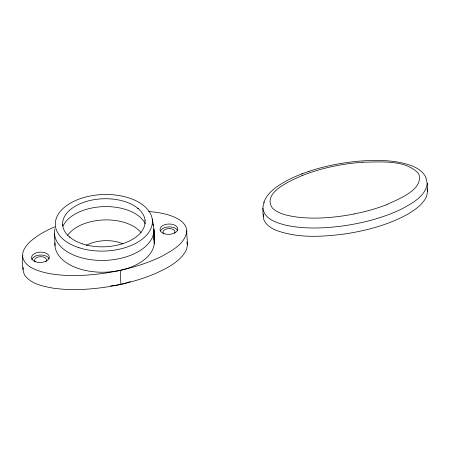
<?xml version="1.0" encoding="UTF-8"?>
<svg xmlns="http://www.w3.org/2000/svg" width="450" height="450" viewBox="0 0 450 450"><rect width="100%" height="100%" fill="white"/><g stroke="black" fill="none" stroke-linecap="round" stroke-linejoin="round"><path stroke-width="0.67" d="M148.601 211.466C159.823 212.541 171.675 214.284 181.091 220.956C184.157 223.357 186.649 226.794 186.795 230.811C186.384 237.42 188.848 244.536 185.934 250.819C179.623 262.029 167.327 267.941 156.144 273.212C140.124 280.086 123.114 284.439 105.919 287.111C88.251 289.682 70.183 290.655 52.453 288.051C42.463 286.116 30.729 283.888 24.542 274.933C21.572 268.071 22.736 260.061 22.804 252.776C23.771 249.092 26.032 245.976 28.575 243.208C35.989 235.845 45.399 230.912 54.906 226.806M23.04 269.707L23.282 267.379M186.795 230.811C185.496 243.743 171.996 250.56 161.888 256.252C144.146 264.949 124.841 270.034 105.379 273.088C85.657 275.901 65.346 276.964 45.726 272.846C36.608 270.506 23.726 266.749 22.5 255.684M425.947 178.65C428.051 184.534 428.332 191.582 426.099 197.482C422.257 204.789 415.221 209.632 408.347 213.829C389.205 224.601 367.656 230.333 346.089 233.781C322.959 236.818 298.44 238.551 276.142 230.327C270.984 228.049 265.489 224.758 263.632 219.094C263.014 213.502 261.928 207.461 264.291 202.134M263.205 216.377L263.452 214.048M427.185 183.246C425.886 196.183 412.386 203.001 402.283 208.688C384.536 217.384 365.231 222.469 345.774 225.529C326.048 228.336 305.736 229.404 286.116 225.287C276.998 222.941 264.116 219.189 262.89 208.125M263.7 202.736C267.683 191.256 279.309 184.714 289.378 179.291C311.529 168.66 335.874 163.17 360.264 161.032C377.814 159.919 396.18 159.739 412.819 166.208C418.393 168.621 424.035 172.451 426.212 178.386M302.732 175.264C292.472 180.056 261.326 192.054 272.424 208.102C279.141 214.425 288.855 215.848 297.619 217.164C316.648 219.341 335.953 217.524 354.679 213.874M386.899 204.564C397.648 199.282 424.187 190.013 418.719 173.728C405.444 159.148 380.199 162.169 362.385 162.197M301.708 173.931L302.271 173.734M308.475 171.512L308.976 171.338M137.812 208.288L138.313 208.704M69.907 237.291L69.407 236.874M152.314 219.066L153.506 225.681M427.078 188.781L427.5 191.498M186.907 242.117L187.329 244.834M145.029 220.314L145.074 220.832M62.691 225.27L62.646 224.747M54.529 233.724L54.996 245.722M154.294 240.767L153.844 228.966L154.26 243.613L153.883 230.383M120.319 270.326L120.853 284.349M152.82 224.246A49.719 28.941 -2.2 0 1 106.172 260.331A49.719 28.941 -2.2 0 1 54.906 228.999M130.354 281.599A49.719 28.941 -2.2 0 1 110.666 285.913M63.068 226.024A42.615 24.806 -2.2 0 1 104.012 206.629A42.615 24.806 -2.2 0 1 145.221 223.734M153.866 238.022A49.719 28.941 -2.2 0 1 106.672 272.126A49.719 28.941 -2.2 0 1 55.029 242.882M31.759 259.611A8.876 5.169 -2.2 0 1 40.196 255.037A8.876 5.169 -2.2 0 1 49.163 258.789M34.993 261.737A6.036 3.516 -2.2 0 1 40.691 256.674A6.036 3.516 -2.2 0 1 45.922 261.63M160.408 230.957A8.876 5.169 -2.2 0 1 169.11 226.884A8.876 5.169 -2.2 0 1 177.626 230.659M163.704 233.893A6.036 3.516 -2.2 0 1 168.559 228.566A6.036 3.516 -2.2 0 1 174.634 233.162M67.624 235.299A40.061 23.321 -2.2 0 1 103.95 219.938A40.061 23.321 -2.2 0 1 141.114 232.684M86.198 245.379A28.446 16.56 -2.2 0 1 122.974 243.855M302.805 175.331A131.473 76.534 -2.2 0 1 362.396 162.276M386.927 204.587A131.861 76.759 -2.2 0 1 354.662 213.834M78.874 247.674A48.561 28.271 -2.2 0 0 152.393 222.041A48.561 28.271 -2.2 0 0 80.314 198.653A48.561 28.271 -2.2 0 0 78.874 247.674M82.502 243.889A41.265 24.019 -2.2 0 0 145.091 222.244A41.265 24.019 -2.2 0 0 83.987 202.236A41.265 24.019 -2.2 0 0 82.502 243.889M35.556 261.765A8.876 5.169 -2.2 0 0 49.275 257.377A8.876 5.169 -2.2 0 0 36.416 252.799A8.876 5.169 -2.2 0 0 35.556 261.765M164.014 233.629A8.876 5.169 -2.2 0 0 177.739 229.247A8.876 5.169 -2.2 0 0 164.88 224.668A8.876 5.169 -2.2 0 0 164.014 233.629"/></g></svg>
